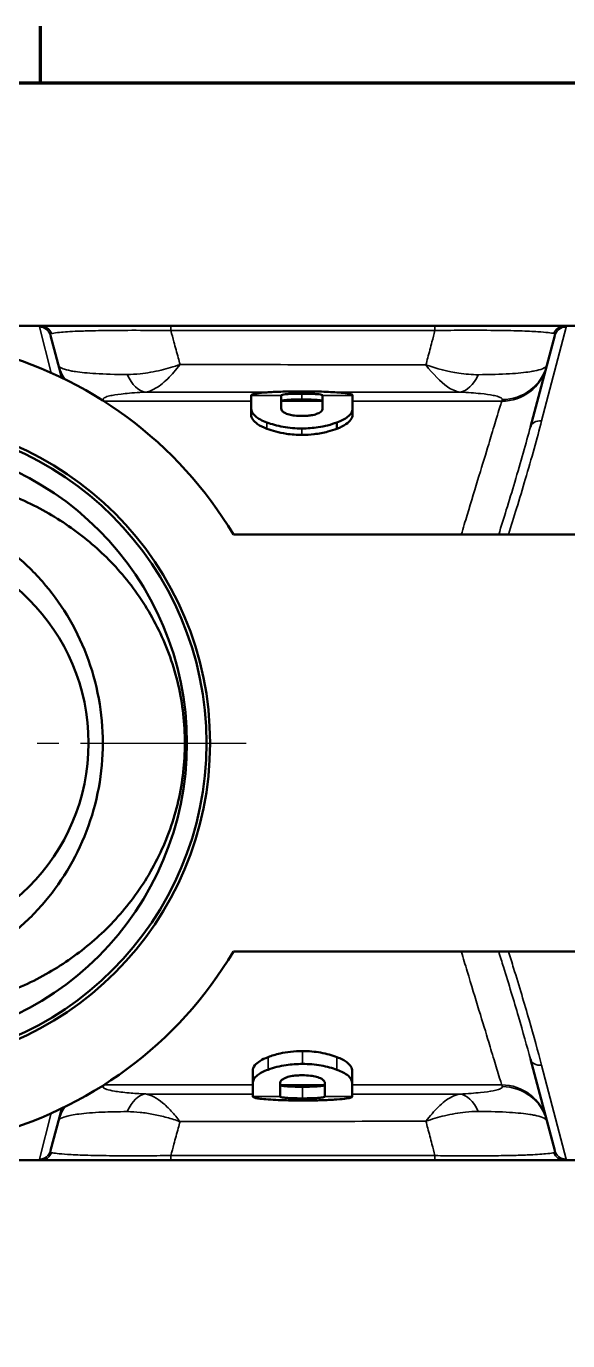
# Model space of a CAD drawing. Header units: millimetres. Extents: x 0 to 1485, y 0 to 1050.
# Drawn here: x 554.4 to 647.9, y 807.9 to 1034.7 of the extents above; entities that cross this region are included whole.
import ezdxf

# ---------------------------------------------------------------- set-up
doc = ezdxf.new("R2010")
doc.units = ezdxf.units.MM
doc.header["$LTSCALE"] = 2.5
for name, color, linetype, lineweight in [('Mittelpunktmarkierung (ISO)', 7, 'Continuous', 25), ('Rahmen (ISO)', 7, 'Continuous', 70), ('Sichtbar (ISO)', 7, 'Continuous', 50), ('Sichtbar schmal (ISO)', 7, 'Continuous', 35)]:
    doc.layers.add(name, color=color, linetype=linetype, lineweight=lineweight)

# ---------------------------------------------------------------- blocks, each defined once
blk = doc.blocks.new('Ränder Standardrahmen')
at = {"layer": 'Rahmen (ISO)'}
blk.add_line((222.75, 410), (222.75, 413.9), dxfattribs=at)
at = {"layer": 'Rahmen (ISO)', "flags": 128}
blk.add_lwpolyline([(10, 10), (10, 410), (584, 410), (584, 10), (10, 10)], dxfattribs=at)

msp = doc.modelspace()

# ---------------------------------------------------------------- linework, layer by layer
at = {"layer": 'Mittelpunktmarkierung (ISO)', "linetype": 'Continuous'}
for p, q in [((556.271, 911.024), (560.021, 911.024)), ((563.771, 911.024), (592.396, 911.024))]:
    msp.add_line(p, q, dxfattribs=at)
at = {"layer": 'Sichtbar (ISO)'}
for p, q in [((541.402, 983.024), (556.908, 983.024)), ((579.361, 983.024), (556.908, 983.024)), ((624.989, 983.024), (579.361, 983.024)), ((647.371, 983.024), (624.989, 983.024)), ((647.371, 983.024), (662.94, 983.024)), ((558.589, 981.37), (560.542, 974.08)), ((641.481, 965.613), (645.7, 981.361)), ((593.254, 971.044), (593.254, 971.021)), ((593.254, 971.021), (593.254, 968.714)), ((598.438, 971.021), (598.438, 971.026)), ((598.438, 968.778), (598.438, 971.021)), ((605.59, 971.026), (605.59, 971.021)), ((605.59, 971.021), (605.59, 968.778)), ((610.75, 971.021), (610.75, 971.045)), ((610.75, 968.715), (610.75, 971.021)), ((593.254, 968.714), (593.254, 967.671)), ((610.75, 968.715), (610.75, 967.672)), ((608.038, 966.368), (608.038, 965.28)), ((848.5, 947.024), (590.179, 947.024)), ((848.5, 875.024), (590.179, 875.024)), ((645.7, 840.687), (641.481, 856.435)), ((593.522, 852.365), (593.522, 854.453)), ((610.682, 852.364), (610.682, 854.452)), ((593.522, 852.365), (593.522, 850.03)), ((598.226, 850.03), (598.226, 852.288)), ((605.978, 852.287), (605.978, 850.03)), ((610.682, 850.03), (610.682, 852.364)), ((593.522, 850.03), (593.522, 850.007)), ((598.226, 850.027), (598.226, 850.03)), ((605.978, 850.03), (605.978, 850.027)), ((610.682, 850.006), (610.682, 850.03)), ((560.542, 847.968), (558.589, 840.678)), ((556.908, 839.024), (541.402, 839.024)), ((556.908, 839.024), (579.361, 839.024)), ((579.361, 839.024), (624.989, 839.024)), ((624.989, 839.024), (647.371, 839.024)), ((662.94, 839.024), (647.371, 839.024))]:
    msp.add_line(p, q, dxfattribs=at)
for radius in [56, 55.371, 52, 35]:
    msp.add_circle((530.146, 911.024), radius, dxfattribs=at)
for start, end in [(30.94972, 121.00272), (238.99728, 329.05028)]:
    msp.add_arc((530.146, 911.024), 70, start, end, dxfattribs=at)
for points, knots in [([(595.966, 971.555), (595.272, 971.509), (594.702, 971.454), (593.89, 971.337), (593.632, 971.279), (593.318, 971.161), (593.254, 971.102), (593.254, 971.044)], [0, 0, 0, 0, 0.27457493, 0.27457493, 0.51225387, 0.51225387, 0.73669132, 0.73669132, 0.73669132, 0.73669132]), ([(602.014, 971.738), (601.625, 971.738), (601.236, 971.736), (600.356, 971.728), (599.87, 971.72), (598.466, 971.686), (597.61, 971.653), (596.524, 971.592), (596.239, 971.574), (595.966, 971.555)], [0, 0, 0, 0, 0.11677285, 0.11677285, 0.26620394, 0.26620394, 0.55700117, 0.55700117, 0.66634792, 0.66634792, 0.66634792, 0.66634792]), ([(598.438, 971.026), (598.438, 971.069), (598.501, 971.114), (598.794, 971.183), (598.963, 971.21), (599.391, 971.254), (599.665, 971.276), (600.3, 971.307), (600.593, 971.317), (601.091, 971.327), (601.286, 971.33), (601.658, 971.333), (601.836, 971.334), (602.014, 971.334)], [0, 0, 0, 0, 0.16734226, 0.16734226, 0.28217806, 0.28217806, 0.38067982, 0.38067982, 0.45391754, 0.45391754, 0.49910271, 0.49910271, 0.53986079, 0.53986079, 0.53986079, 0.53986079]), ([(608.038, 971.557), (607.124, 971.62), (606.096, 971.67), (604.46, 971.714), (603.97, 971.724), (603.222, 971.733), (602.972, 971.735), (602.486, 971.738), (602.25, 971.738), (602.014, 971.738)], [0, 0, 0, 0, 0.36767316, 0.36767316, 0.51954728, 0.51954728, 0.5949339, 0.5949339, 0.66578942, 0.66578942, 0.66578942, 0.66578942]), ([(602.014, 971.334), (602.196, 971.334), (602.378, 971.333), (602.766, 971.33), (602.97, 971.326), (603.529, 971.313), (603.86, 971.301), (604.38, 971.271), (604.656, 971.252), (605.127, 971.199), (605.288, 971.171), (605.536, 971.104), (605.59, 971.065), (605.59, 971.026)], [0, 0, 0, 0, 0.05456793, 0.05456793, 0.11725836, 0.11725836, 0.22942919, 0.22942919, 0.31128896, 0.31128896, 0.38590147, 0.38590147, 0.48071534, 0.48071534, 0.48071534, 0.48071534]), ([(610.75, 971.045), (610.75, 971.132), (610.609, 971.22), (610.049, 971.347), (609.787, 971.39), (609.064, 971.478), (608.589, 971.52), (608.038, 971.557)], [0, 0, 0, 0, 0.33470844, 0.33470844, 0.51821764, 0.51821764, 0.73518991, 0.73518991, 0.73518991, 0.73518991]), ([(602.014, 970.331), (601.499, 970.331), (600.985, 970.325), (600.123, 970.298), (599.783, 970.28), (599.187, 970.234), (598.957, 970.207), (598.667, 970.153), (598.581, 970.129), (598.464, 970.078), (598.439, 970.051), (598.438, 970.024)], [0, 0, 0, 0, 0.15449526, 0.15449526, 0.27903207, 0.27903207, 0.40669844, 0.40669844, 0.50158884, 0.50158884, 0.6059975, 0.6059975, 0.6059975, 0.6059975]), ([(605.59, 970.024), (605.589, 970.071), (605.507, 970.12), (605.071, 970.207), (604.784, 970.235), (604.275, 970.276), (603.93, 970.295), (603.305, 970.316), (603.066, 970.322), (602.554, 970.329), (602.284, 970.331), (602.014, 970.331)], [0, 0, 0, 0, 0.18295669, 0.18295669, 0.36052543, 0.36052543, 0.61276508, 0.61276508, 0.75972443, 0.75972443, 0.91830939, 0.91830939, 0.91830939, 0.91830939]), ([(593.254, 968.714), (593.254, 968.324), (593.453, 967.888), (594.197, 967.246), (594.488, 967.049), (595.171, 966.685), (595.546, 966.52), (595.966, 966.368)], [0, 0, 0, 0, 0.41390168, 0.41390168, 0.60073016, 0.60073016, 0.77312973, 0.77312973, 0.77312973, 0.77312973]), ([(595.966, 965.28), (595.313, 965.522), (594.774, 965.792), (593.972, 966.34), (593.702, 966.606), (593.334, 967.147), (593.254, 967.419), (593.254, 967.671)], [0, 0, 0, 0, 0.26829521, 0.26829521, 0.51153502, 0.51153502, 0.77443913, 0.77443913, 0.77443913, 0.77443913]), ([(602.014, 967.486), (601.585, 967.486), (601.158, 967.505), (600.399, 967.592), (600.077, 967.651), (599.522, 967.801), (599.211, 967.908), (598.756, 968.179), (598.626, 968.304), (598.469, 968.547), (598.438, 968.665), (598.438, 968.778)], [0, 0, 0, 0, 0.12852382, 0.12852382, 0.24013178, 0.24013178, 0.34293278, 0.34293278, 0.42318346, 0.42318346, 0.4997653, 0.4997653, 0.4997653, 0.4997653]), ([(605.59, 968.778), (605.59, 968.596), (605.507, 968.399), (605.058, 968.03), (604.767, 967.909), (604.275, 967.738), (603.959, 967.659), (603.358, 967.561), (603.108, 967.533), (602.574, 967.495), (602.294, 967.486), (602.014, 967.486)], [0, 0, 0, 0, 0.19585028, 0.19585028, 0.38136624, 0.38136624, 0.61725448, 0.61725448, 0.77299325, 0.77299325, 0.9379358, 0.9379358, 0.9379358, 0.9379358]), ([(608.038, 966.368), (608.823, 966.651), (609.438, 966.972), (610.204, 967.562), (610.424, 967.812), (610.694, 968.285), (610.75, 968.507), (610.75, 968.715)], [0, 0, 0, 0, 0.32069742, 0.32069742, 0.55368175, 0.55368175, 0.7746477, 0.7746477, 0.7746477, 0.7746477]), ([(610.75, 967.672), (610.75, 967.414), (610.667, 967.137), (610.285, 966.582), (610.004, 966.311), (609.192, 965.77), (608.669, 965.512), (608.038, 965.28)], [0, 0, 0, 0, 0.26843345, 0.26843345, 0.51688684, 0.51688684, 0.77486108, 0.77486108, 0.77486108, 0.77486108]), ([(595.966, 966.368), (596.793, 966.062), (597.723, 965.794), (599.289, 965.516), (599.823, 965.447), (600.915, 965.355), (601.462, 965.334), (602.014, 965.334)], [0, 0, 0, 0, 0.34179613, 0.34179613, 0.51005264, 0.51005264, 0.67552189, 0.67552189, 0.67552189, 0.67552189]), ([(602.014, 964.225), (601.093, 964.225), (600.194, 964.287), (598.673, 964.51), (598.06, 964.638), (596.939, 964.937), (596.434, 965.103), (595.966, 965.28)], [0, 0, 0, 0, 0.27639774, 0.27639774, 0.48244405, 0.48244405, 0.67641233, 0.67641233, 0.67641233, 0.67641233]), ([(602.014, 965.334), (602.972, 965.334), (603.904, 965.399), (605.383, 965.622), (605.93, 965.735), (607.021, 966.016), (607.55, 966.186), (608.038, 966.368)], [0, 0, 0, 0, 0.28733663, 0.28733663, 0.47133404, 0.47133404, 0.67409347, 0.67409347, 0.67409347, 0.67409347]), ([(608.038, 965.28), (607.563, 965.099), (607.05, 964.93), (605.753, 964.586), (604.959, 964.433), (603.42, 964.262), (602.722, 964.225), (602.014, 964.225)], [0, 0, 0, 0, 0.19749081, 0.19749081, 0.46165202, 0.46165202, 0.67400554, 0.67400554, 0.67400554, 0.67400554]), ([(530.146, 957.882), (526.765, 957.882), (523.403, 957.602), (516.867, 956.503), (513.69, 955.684), (507.622, 953.538), (504.727, 952.208), (499.321, 949.099), (496.811, 947.318), (492.3, 943.453), (490.128, 941.225), (486.199, 936.228), (484.443, 933.458), (481.552, 927.516), (480.414, 924.336), (478.887, 917.77), (478.498, 914.384), (478.498, 907.664), (478.887, 904.278), (480.414, 897.712), (481.552, 894.532), (484.443, 888.59), (486.199, 885.82), (490.128, 880.822), (492.3, 878.594), (496.811, 874.73), (499.321, 872.949), (504.727, 869.839), (507.622, 868.51), (513.69, 866.363), (516.867, 865.544), (523.403, 864.446), (526.765, 864.166), (533.526, 864.166), (536.888, 864.446), (543.425, 865.544), (546.602, 866.363), (552.67, 868.51), (555.565, 869.839), (560.97, 872.949), (563.481, 874.73), (567.991, 878.594), (570.164, 880.822), (574.093, 885.82), (575.848, 888.59), (578.739, 894.532), (579.878, 897.712), (581.405, 904.278), (581.793, 907.664), (581.793, 914.384), (581.405, 917.77), (579.878, 924.336), (578.739, 927.516), (575.848, 933.458), (574.093, 936.228), (570.164, 941.225), (567.991, 943.453), (563.481, 947.318), (560.97, 949.099), (555.565, 952.208), (552.67, 953.538), (546.602, 955.684), (543.425, 956.503), (536.888, 957.602), (533.526, 957.882), (530.146, 957.882)], [0, 0, 0, 0, 1.0141609, 1.0141609, 2.0283217, 2.0283217, 3.0424826, 3.0424826, 4.0566434, 4.0566434, 5.0646535, 5.0646535, 6.0726636, 6.0726636, 7.0806736, 7.0806736, 8.0886837, 8.0886837, 9.0966938, 9.0966938, 10.1047038, 10.1047038, 11.1127139, 11.1127139, 12.120724, 12.120724, 13.1348848, 13.1348848, 14.1490457, 14.1490457, 15.1632065, 15.1632065, 16.1773674, 16.1773674, 17.1915283, 17.1915283, 18.2056891, 18.2056891, 19.21985, 19.21985, 20.2340108, 20.2340108, 21.2420209, 21.2420209, 22.250031, 22.250031, 23.258041, 23.258041, 24.2660511, 24.2660511, 25.2740612, 25.2740612, 26.2820712, 26.2820712, 27.2900813, 27.2900813, 28.2980914, 28.2980914, 29.3122522, 29.3122522, 30.3264131, 30.3264131, 31.340574, 31.340574, 32.3547348, 32.3547348, 32.3547348, 32.3547348]), ([(530.146, 951.764), (532.836, 951.764), (535.469, 951.429), (540.533, 950.186), (542.966, 949.278), (547.566, 946.992), (549.735, 945.612), (553.732, 942.491), (555.559, 940.749), (558.702, 937.174), (560.152, 935.223), (562.741, 930.969), (563.879, 928.665), (565.729, 923.832), (566.442, 921.297), (567.385, 916.161), (567.614, 913.56), (567.614, 908.488), (567.385, 905.886), (566.442, 900.751), (565.729, 898.216), (563.879, 893.382), (562.741, 891.079), (560.152, 886.825), (558.702, 884.874), (555.559, 881.298), (553.732, 879.556), (549.735, 876.435), (547.566, 875.055), (542.966, 872.769), (540.533, 871.862), (535.469, 870.618), (532.836, 870.283), (527.456, 870.283), (524.823, 870.618), (519.758, 871.862), (517.326, 872.769), (512.726, 875.055), (510.557, 876.435), (506.56, 879.556), (504.732, 881.298), (501.59, 884.874), (500.139, 886.825), (497.551, 891.079), (496.412, 893.382), (494.563, 898.216), (493.85, 900.751), (492.907, 905.886), (492.677, 908.488), (492.677, 913.56), (492.907, 916.161), (493.85, 921.297), (494.563, 923.832), (496.412, 928.665), (497.551, 930.969), (500.139, 935.223), (501.59, 937.174), (504.732, 940.749), (506.56, 942.491), (510.557, 945.612), (512.726, 946.992), (517.326, 949.278), (519.758, 950.186), (524.823, 951.429), (527.456, 951.764), (530.146, 951.764)], [0, 0, 0, 0, 0.8069679, 0.8069679, 1.6139359, 1.6139359, 2.4209038, 2.4209038, 3.2278718, 3.2278718, 3.9887155, 3.9887155, 4.7495593, 4.7495593, 5.5104031, 5.5104031, 6.2712469, 6.2712469, 7.0320906, 7.0320906, 7.7929344, 7.7929344, 8.5537782, 8.5537782, 9.314622, 9.314622, 10.1215899, 10.1215899, 10.9285579, 10.9285579, 11.7355258, 11.7355258, 12.5424937, 12.5424937, 13.3494617, 13.3494617, 14.1564296, 14.1564296, 14.9633976, 14.9633976, 15.7703655, 15.7703655, 16.5312093, 16.5312093, 17.292053, 17.292053, 18.0528968, 18.0528968, 18.8137406, 18.8137406, 19.5745844, 19.5745844, 20.3354282, 20.3354282, 21.0962719, 21.0962719, 21.8571157, 21.8571157, 22.6640836, 22.6640836, 23.4710516, 23.4710516, 24.2780195, 24.2780195, 25.0849875, 25.0849875, 25.0849875, 25.0849875]), ([(596.162, 856.815), (596.788, 857.052), (597.478, 857.267), (598.815, 857.569), (599.419, 857.671), (600.728, 857.816), (601.416, 857.851), (602.114, 857.851)], [0, 0, 0, 0, 0.25895845, 0.25895845, 0.45505282, 0.45505282, 0.66426351, 0.66426351, 0.66426351, 0.66426351]), ([(602.114, 857.851), (603.198, 857.851), (604.242, 857.765), (606.301, 857.402), (607.236, 857.128), (608.066, 856.814)], [0, 0, 0, 0, 0.32511525, 0.32511525, 0.66842558, 0.66842558, 0.66842558, 0.66842558]), ([(593.522, 854.453), (593.522, 854.75), (593.632, 855.073), (594.099, 855.652), (594.383, 855.899), (595.145, 856.382), (595.613, 856.609), (596.162, 856.815)], [0, 0, 0, 0, 0.30511482, 0.30511482, 0.53081097, 0.53081097, 0.75720187, 0.75720187, 0.75720187, 0.75720187]), ([(602.114, 855.637), (601.148, 855.637), (600.209, 855.571), (598.741, 855.351), (598.209, 855.243), (597.151, 854.975), (596.637, 854.814), (596.162, 854.64)], [0, 0, 0, 0, 0.28969512, 0.28969512, 0.46844692, 0.46844692, 0.66463251, 0.66463251, 0.66463251, 0.66463251]), ([(608.066, 854.64), (607.256, 854.935), (606.346, 855.192), (604.81, 855.46), (604.284, 855.527), (603.204, 855.616), (602.661, 855.637), (602.114, 855.637)], [0, 0, 0, 0, 0.33395281, 0.33395281, 0.49990761, 0.49990761, 0.66400572, 0.66400572, 0.66400572, 0.66400572]), ([(608.066, 856.814), (608.784, 856.545), (609.353, 856.242), (610.089, 855.678), (610.311, 855.434), (610.615, 854.936), (610.682, 854.686), (610.682, 854.452)], [0, 0, 0, 0, 0.29570906, 0.29570906, 0.51679923, 0.51679923, 0.75714408, 0.75714408, 0.75714408, 0.75714408]), ([(596.162, 854.64), (595.387, 854.361), (594.783, 854.045), (594.044, 853.471), (593.834, 853.232), (593.576, 852.779), (593.522, 852.566), (593.522, 852.365)], [0, 0, 0, 0, 0.31824871, 0.31824871, 0.54269206, 0.54269206, 0.75619554, 0.75619554, 0.75619554, 0.75619554]), ([(598.226, 852.288), (598.226, 852.485), (598.316, 852.699), (598.794, 853.089), (599.095, 853.221), (599.647, 853.414), (599.985, 853.498), (600.631, 853.603), (600.904, 853.634), (601.492, 853.676), (601.803, 853.686), (602.114, 853.686)], [0, 0, 0, 0, 0.21283129, 0.21283129, 0.40347142, 0.40347142, 0.61991398, 0.61991398, 0.76609673, 0.76609673, 0.92378685, 0.92378685, 0.92378685, 0.92378685]), ([(602.114, 853.686), (602.579, 853.686), (603.043, 853.664), (603.869, 853.567), (604.22, 853.501), (604.823, 853.334), (605.16, 853.216), (605.643, 852.922), (605.78, 852.789), (605.945, 852.532), (605.978, 852.407), (605.978, 852.287)], [0, 0, 0, 0, 0.13967229, 0.13967229, 0.26196221, 0.26196221, 0.37418094, 0.37418094, 0.45907701, 0.45907701, 0.5401766, 0.5401766, 0.5401766, 0.5401766]), ([(610.682, 852.364), (610.682, 852.75), (610.487, 853.181), (609.757, 853.806), (609.477, 853.994), (608.824, 854.34), (608.466, 854.496), (608.066, 854.64)], [0, 0, 0, 0, 0.40936447, 0.40936447, 0.58889222, 0.58889222, 0.75361797, 0.75361797, 0.75361797, 0.75361797]), ([(598.227, 852.024), (598.238, 851.973), (598.334, 851.921), (598.804, 851.831), (599.098, 851.802), (599.676, 851.757), (600.048, 851.738), (600.992, 851.707), (601.551, 851.701), (602.114, 851.701)], [0, 0, 0, 0, 0.19543645, 0.19543645, 0.37269484, 0.37269484, 0.59828354, 0.59828354, 0.87564633, 0.87564633, 0.87564633, 0.87564633]), ([(602.114, 851.701), (602.667, 851.701), (603.218, 851.707), (604.151, 851.736), (604.521, 851.755), (605.11, 851.801), (605.391, 851.83), (605.867, 851.919), (605.966, 851.972), (605.977, 852.024)], [0, 0, 0, 0, 0.16599444, 0.16599444, 0.30182963, 0.30182963, 0.41519129, 0.41519129, 0.54876818, 0.54876818, 0.54876818, 0.54876818]), ([(593.522, 850.007), (593.522, 849.921), (593.663, 849.835), (594.224, 849.71), (594.486, 849.668), (595.186, 849.583), (595.639, 849.542), (596.162, 849.505)], [0, 0, 0, 0, 0.32912032, 0.32912032, 0.50963847, 0.50963847, 0.72148582, 0.72148582, 0.72148582, 0.72148582]), ([(596.162, 849.505), (597.374, 849.424), (598.5, 849.383), (599.796, 849.349), (600.259, 849.34), (600.968, 849.331), (601.205, 849.329), (601.666, 849.327), (601.89, 849.326), (602.114, 849.326)], [0, 0, 0, 0, 0.47829921, 0.47829921, 0.73573583, 0.73573583, 0.86406391, 0.86406391, 0.98452616, 0.98452616, 0.98452616, 0.98452616]), ([(602.114, 849.694), (601.905, 849.694), (601.697, 849.695), (601.257, 849.7), (601.027, 849.703), (600.405, 849.718), (600.038, 849.732), (599.469, 849.766), (599.184, 849.787), (598.696, 849.844), (598.53, 849.874), (598.279, 849.945), (598.226, 849.986), (598.226, 850.027)], [0, 0, 0, 0, 0.06250425, 0.06250425, 0.13298821, 0.13298821, 0.25750686, 0.25750686, 0.34747845, 0.34747845, 0.43018122, 0.43018122, 0.53379338, 0.53379338, 0.53379338, 0.53379338]), ([(605.978, 850.027), (605.978, 849.98), (605.909, 849.932), (605.59, 849.857), (605.405, 849.828), (604.935, 849.78), (604.633, 849.756), (603.944, 849.723), (603.631, 849.713), (603.098, 849.702), (602.891, 849.699), (602.493, 849.695), (602.303, 849.694), (602.114, 849.694)], [0, 0, 0, 0, 0.18033735, 0.18033735, 0.3051747, 0.3051747, 0.41305526, 0.41305526, 0.49180877, 0.49180877, 0.54033559, 0.54033559, 0.58400332, 0.58400332, 0.58400332, 0.58400332]), ([(602.114, 849.326), (602.498, 849.326), (602.881, 849.328), (603.744, 849.336), (604.217, 849.343), (605.577, 849.375), (606.406, 849.407), (607.484, 849.466), (607.781, 849.484), (608.066, 849.504)], [0, 0, 0, 0, 0.11522857, 0.11522857, 0.26074553, 0.26074553, 0.54131423, 0.54131423, 0.65521463, 0.65521463, 0.65521463, 0.65521463]), ([(608.066, 849.504), (608.721, 849.548), (609.26, 849.6), (610.052, 849.714), (610.308, 849.772), (610.619, 849.889), (610.682, 849.948), (610.682, 850.006)], [0, 0, 0, 0, 0.26003589, 0.26003589, 0.49717371, 0.49717371, 0.72085578, 0.72085578, 0.72085578, 0.72085578])]:
    msp.add_open_spline(points, degree=3, knots=knots, dxfattribs=at)
for points in [[(598.438, 970.024), (598.438, 970.023), (598.438, 970.023), (598.438, 970.022)], [(605.59, 970.023), (605.59, 970.023), (605.59, 970.023), (605.59, 970.024)], [(598.226, 852.034), (598.226, 852.03), (598.226, 852.027), (598.227, 852.024)], [(605.977, 852.024), (605.978, 852.027), (605.978, 852.03), (605.978, 852.033)]]:
    msp.add_open_spline(points, degree=3, dxfattribs=at)
at = {"layer": 'Sichtbar schmal (ISO)'}
for p, q in [((558.719, 974.927), (556.657, 982.847)), ((647.632, 982.838), (643.412, 966.627)), ((602.014, 971.334), (602.014, 970.331)), ((567.766, 970.055), (567.691, 970.338)), ((567.815, 970.024), (593.254, 970.024)), ((593.254, 971.021), (598.438, 971.021)), ((598.438, 970.024), (605.59, 970.024)), ((605.59, 971.021), (610.75, 971.021)), ((610.75, 970.024), (636.518, 970.024)), ((636.6, 970.329), (636.518, 970.024)), ((595.966, 966.368), (595.966, 965.28)), ((602.014, 965.334), (602.014, 964.225)), ((602.114, 855.637), (602.114, 857.851)), ((596.162, 854.64), (596.162, 856.815)), ((608.066, 854.64), (608.066, 856.814)), ((643.412, 855.421), (647.632, 839.21)), ((567.691, 851.71), (567.766, 851.992)), ((567.815, 852.024), (593.522, 852.024)), ((598.227, 852.024), (605.977, 852.024)), ((602.114, 849.694), (602.114, 851.701)), ((610.682, 852.024), (636.518, 852.024)), ((636.518, 852.024), (636.6, 851.718)), ((593.522, 850.03), (598.226, 850.03)), ((605.978, 850.03), (610.682, 850.03)), ((556.657, 839.2), (558.719, 847.121))]:
    msp.add_line(p, q, dxfattribs=at)
for centre, major_axis, ratio, start_param, end_param in [((556.657, 980.852), (1.932, 0.518), 0.997298, 0, 1.3096726), ((556.908, 981.024), (0, 2), 0.991829, 5.0591174, 6.2831853), ((579.361, 981.024), (0, 2), 0.0002405, 0, 0.9286157), ((624.989, 981.024), (0, 2), 0.0002363, 6.2831851, 7.2030863), ((647.371, 981.024), (0, 2), 0.9915613, 0, 1.2214623), ((647.632, 980.843), (-1.932, 0.518), 0.9971527, 4.9734764, 6.2831853), ((567.69, 978.313), (-7.727, -2.071), 0.996751, 0, 0.3357867), ((567.774, 978), (-7.727, -2.071), 0.9967509, 0, 0.2766566), ((636.517, 977.999), (7.727, -2.071), 0.9967019, 4.973404, 6.2831853), ((636.599, 978.305), (7.727, -2.071), 0.9967018, 4.9734373, 6.2831853), ((574.983, 979.576), (0.389, -7.991), 0.5266282, 5.3516567, 6.1914437), ((629.321, 979.579), (-0.39, -7.99), 0.5286497, 0.0924219, 0.925854), ((567.69, 978.313), (7.727, 2.071), 0.996751, 4.4032947, 4.4514761), ((643.412, 965.095), (-1.932, 0.518), 0.7546335, 4.9119023, 6.2831853), ((643.412, 856.952), (-1.932, -0.518), 0.7546335, 0, 1.371283), ((567.69, 843.734), (-7.727, 2.071), 0.996751, 4.9733019, 5.0214833), ((636.517, 844.048), (7.727, 2.071), 0.9967019, 0, 1.3097813), ((636.599, 843.743), (7.727, 2.071), 0.9967018, 0, 1.309748), ((574.983, 842.472), (0.389, 7.991), 0.5266282, 0.0917416, 0.9315286), ((629.321, 842.469), (-0.39, 7.99), 0.5286497, 5.3573313, 6.1907635), ((567.69, 843.734), (-7.727, 2.071), 0.996751, 5.9473986, 6.2831853), ((567.774, 844.048), (-7.727, 2.071), 0.9967509, 6.0065287, 6.2831853), ((556.657, 841.195), (1.932, -0.518), 0.997298, 4.9735127, 6.2831853), ((556.908, 841.024), (0, -2), 0.991829, 0, 1.2240679), ((579.361, 841.024), (0, -2), 0.0002405, 5.3545693, 6.2831848), ((624.989, 841.024), (0, -2), 0.0002363, 5.363284, 6.283185), ((647.371, 841.024), (0, -2), 0.9915613, 5.061723, 6.2831853), ((647.632, 841.204), (-1.932, -0.518), 0.9971527, 0, 1.3097089)]:
    msp.add_ellipse(centre, major_axis=major_axis, ratio=ratio, start_param=start_param, end_param=end_param, dxfattribs=at)
for points, knots in [([(556.908, 983.024), (556.805, 983.024), (556.735, 983.009), (556.653, 982.95), (556.642, 982.906), (556.657, 982.847)], [0, 0, 0, 0, 0.24178215, 0.24178215, 0.48356431, 0.48356431, 0.48356431, 0.48356431]), ([(647.632, 982.838), (647.648, 982.9), (647.637, 982.946), (647.552, 983.008), (647.479, 983.024), (647.371, 983.024)], [0, 0, 0, 0, 0.24820987, 0.24820987, 0.49641974, 0.49641974, 0.49641974, 0.49641974]), ([(558.589, 981.37), (558.566, 981.454), (558.569, 981.524), (558.628, 981.635), (558.686, 981.677), (558.774, 981.703)], [-0.48356431, -0.48356431, -0.48356431, -0.48356431, -0.24178215, -0.24178215, 0, 0, 0, 0]), ([(558.774, 981.703), (558.822, 981.718), (558.877, 981.733), (559.205, 981.807), (559.607, 981.865), (560.926, 981.994), (561.982, 982.061), (564.122, 982.148), (564.982, 982.175), (567.114, 982.224), (568.462, 982.245), (571.674, 982.271), (573.582, 982.272), (576.826, 982.252), (578.099, 982.239), (579.36, 982.222)], [-3.4866217, -3.4866217, -3.4866217, -3.4866217, -3.3545535, -3.3545535, -2.8041829, -2.8041829, -2.0319686, -2.0319686, -1.6024266, -1.6024266, -1.0619498, -1.0619498, -0.4084422, -0.4084422, 0, 0, 0, 0]), ([(579.36, 982.222), (586.965, 982.224), (594.57, 982.226), (609.779, 982.231), (617.384, 982.233), (624.989, 982.236)], [-4.5628576, -4.5628576, -4.5628576, -4.5628576, -2.2814288, -2.2814288, 0, 0, 0, 0]), ([(580.959, 976.374), (580.855, 976.757), (580.75, 977.14), (580.645, 977.523), (580.395, 978.439), (580.144, 979.356), (579.716, 980.922), (579.538, 981.572), (579.36, 982.222)], [0.55534703, 0.55534703, 0.55534703, 0.55534703, 0.70201352, 0.70201352, 0.70201352, 1.05302029, 1.05302029, 1.30168554, 1.30168554, 1.30168554, 1.30168554]), ([(624.989, 982.236), (624.817, 981.582), (624.646, 980.928), (624.234, 979.358), (623.993, 978.442), (623.752, 977.525), (623.645, 977.116), (623.538, 976.707), (623.431, 976.298)], [0.10139976, 0.10139976, 0.10139976, 0.10139976, 0.35364818, 0.35364818, 0.70729635, 0.70729635, 0.70729635, 0.86501075, 0.86501075, 0.86501075, 0.86501075]), ([(624.989, 982.236), (626.462, 982.255), (627.948, 982.269), (631.5, 982.285), (633.518, 982.279), (636.928, 982.24), (638.355, 982.211), (640.844, 982.134), (641.887, 982.086), (644.209, 981.94), (645.114, 981.828), (645.508, 981.708)], [-3.4781503, -3.4781503, -3.4781503, -3.4781503, -3.0011428, -3.0011428, -2.2999228, -2.2999228, -1.68387, -1.68387, -1.0678172, -1.0678172, 0, 0, 0, 0]), ([(645.508, 981.708), (645.6, 981.681), (645.659, 981.638), (645.722, 981.522), (645.724, 981.449), (645.7, 981.361)], [-0.49641974, -0.49641974, -0.49641974, -0.49641974, -0.24820987, -0.24820987, 0, 0, 0, 0]), ([(571.838, 974.644), (569.775, 974.647), (567.92, 974.701), (564.987, 974.879), (563.817, 974.998), (562.893, 975.139), (562.591, 975.185), (562.316, 975.233), (561.518, 975.393), (561.083, 975.513), (560.274, 975.828), (560.02, 976.031), (559.963, 976.243)], [0, 0, 0, 0, 0.4796645, 0.4796645, 0.9238767, 0.9238767, 0.9238767, 1.0689108, 1.0689108, 1.3858151, 1.3858151, 1.8477534, 1.8477534, 1.8477534, 1.8477534]), ([(580.959, 976.374), (579.873, 975.999), (578.783, 975.673), (576.479, 975.11), (575.266, 974.89), (573.315, 974.685), (572.571, 974.643), (571.838, 974.644)], [-0.00183536, -0.00183536, -0.00183536, -0.00183536, 0.24006912, 0.24006912, 0.51265089, 0.51265089, 0.6830145, 0.6830145, 0.6830145, 0.6830145]), ([(574.985, 971.6), (575.468, 971.67), (575.958, 971.841), (577.239, 972.504), (578.032, 973.126), (579.539, 974.614), (580.251, 975.445), (580.959, 976.374)], [-0.6830145, -0.6830145, -0.6830145, -0.6830145, -0.51265089, -0.51265089, -0.24006912, -0.24006912, 0.00183536, 0.00183536, 0.00183536, 0.00183536]), ([(623.431, 976.298), (623.183, 976.299), (622.936, 976.299), (615.847, 976.312), (609.005, 976.324), (602.162, 976.336), (595.32, 976.348), (588.478, 976.36), (581.411, 976.373), (581.185, 976.373), (580.959, 976.374)], [1.9784589, 1.9784589, 1.9784589, 1.9784589, 2.0526311, 2.0526311, 4.1052623, 4.1052623, 4.1052623, 6.1578934, 6.1578934, 6.2255685, 6.2255685, 6.2255685, 6.2255685]), ([(632.463, 974.611), (631.368, 974.608), (630.248, 974.7), (627.241, 975.151), (625.334, 975.648), (623.431, 976.298)], [0, 0, 0, 0, 0.25472061, 0.25472061, 0.67896625, 0.67896625, 0.67896625, 0.67896625]), ([(623.431, 976.298), (624.67, 974.681), (625.911, 973.37), (627.873, 972.037), (628.605, 971.709), (629.323, 971.604)], [-0.67896625, -0.67896625, -0.67896625, -0.67896625, -0.25472061, -0.25472061, 0, 0, 0, 0]), ([(644.327, 976.234), (644.27, 976.022), (644.016, 975.817), (643.206, 975.499), (642.767, 975.377), (641.968, 975.215), (641.699, 975.167), (641.405, 975.122), (640.477, 974.978), (639.301, 974.856), (636.363, 974.673), (634.518, 974.616), (632.463, 974.611)], [0, 0, 0, 0, 0.4634151, 0.4634151, 0.7847051, 0.7847051, 0.9268301, 0.9268301, 0.9268301, 1.3754603, 1.3754603, 1.8536603, 1.8536603, 1.8536603, 1.8536603]), ([(567.691, 970.338), (567.659, 970.457), (567.76, 970.579), (568.189, 970.779), (568.436, 970.86), (568.909, 970.974), (569.075, 971.01), (569.258, 971.045), (569.821, 971.152), (570.552, 971.255), (572.424, 971.446), (573.627, 971.534), (574.985, 971.6)], [-1.8477534, -1.8477534, -1.8477534, -1.8477534, -1.3858151, -1.3858151, -1.0689108, -1.0689108, -0.9238767, -0.9238767, -0.9238767, -0.4796645, -0.4796645, 0, 0, 0, 0]), ([(574.985, 971.6), (577.197, 971.6), (579.408, 971.6), (586.645, 971.601), (591.669, 971.601), (596.694, 971.601)], [-6.8213475, -6.8213475, -6.8213475, -6.8213475, -6.1578934, -6.1578934, -4.6504075, -4.6504075, -4.6504075, -4.6504075]), ([(607.322, 971.602), (612.439, 971.602), (617.555, 971.603), (624.889, 971.603), (627.106, 971.603), (629.323, 971.604)], [-3.5876342, -3.5876342, -3.5876342, -3.5876342, -2.0526311, -2.0526311, -1.3875398, -1.3875398, -1.3875398, -1.3875398]), ([(629.323, 971.604), (630.674, 971.538), (631.871, 971.449), (633.745, 971.257), (634.479, 971.153), (635.043, 971.044), (635.221, 971.009), (635.383, 970.974), (635.856, 970.859), (636.104, 970.776), (636.532, 970.573), (636.632, 970.45), (636.6, 970.329)], [-1.8536603, -1.8536603, -1.8536603, -1.8536603, -1.3754603, -1.3754603, -0.9268301, -0.9268301, -0.9268301, -0.7847051, -0.7847051, -0.4634151, -0.4634151, 0, 0, 0, 0]), ([(636.518, 970.024), (636.416, 969.688), (636.171, 968.884), (635.52, 966.739), (635.179, 965.617), (634.619, 963.773), (634.45, 963.215), (634.271, 962.625), (633.783, 961.019), (633.221, 959.168), (631.971, 955.054), (631.284, 952.792), (630.222, 949.295), (629.882, 948.174), (629.533, 947.024)], [0, 0, 0, 0, 1.457721, 1.457721, 2.5014226, 2.5014226, 2.915442, 2.915442, 2.915442, 4.0415054, 4.0415054, 5.1675632, 5.1675632, 5.6737966, 5.6737966, 5.6737966, 5.6737966]), ([(637.68, 947.023), (638.164, 948.55), (638.632, 950.05), (639.612, 953.237), (640.117, 954.915), (640.597, 956.541), (641.137, 958.372), (641.645, 960.137), (642.585, 963.508), (643.019, 965.114), (643.412, 966.627)], [0.2435799, 0.2435799, 0.2435799, 0.2435799, 0.7730172, 0.7730172, 1.3912898, 1.3912898, 1.3912898, 2.0869347, 2.0869347, 2.7825796, 2.7825796, 2.7825796, 2.7825796]), ([(641.481, 965.613), (641.1, 964.194), (640.683, 962.682), (639.778, 959.492), (639.29, 957.814), (638.771, 956.067), (638.31, 954.514), (637.824, 952.907), (636.893, 949.876), (636.454, 948.464), (636.001, 947.023)], [-2.7825796, -2.7825796, -2.7825796, -2.7825796, -2.0869347, -2.0869347, -1.3912898, -1.3912898, -1.3912898, -0.7730172, -0.7730172, -0.2557745, -0.2557745, -0.2557745, -0.2557745]), ([(629.533, 875.024), (629.882, 873.873), (630.222, 872.753), (631.285, 869.255), (631.971, 866.993), (633.221, 862.88), (633.783, 861.029), (634.271, 859.423), (634.45, 858.832), (634.619, 858.274), (635.179, 856.431), (635.52, 855.309), (636.171, 853.164), (636.416, 852.36), (636.518, 852.024)], [0.1570442, 0.1570442, 0.1570442, 0.1570442, 0.6632967, 0.6632967, 1.7893558, 1.7893558, 2.9154206, 2.9154206, 2.9154206, 3.3294412, 3.3294412, 4.3731309, 4.3731309, 5.8308411, 5.8308411, 5.8308411, 5.8308411]), ([(636.001, 875.024), (636.282, 874.129), (636.558, 873.245), (637.755, 869.383), (638.619, 866.52), (640.181, 861.169), (640.878, 858.684), (641.481, 856.435)], [-2.5268043, -2.5268043, -2.5268043, -2.5268043, -2.2057231, -2.2057231, -1.1028641, -1.1028641, 0, 0, 0, 0]), ([(643.412, 855.421), (642.788, 857.819), (642.064, 860.451), (640.44, 866.076), (639.54, 869.068), (638.283, 873.111), (637.985, 874.062), (637.68, 875.024)], [0, 0, 0, 0, 1.1028641, 1.1028641, 2.2057231, 2.2057231, 2.5389989, 2.5389989, 2.5389989, 2.5389989]), ([(574.985, 850.448), (573.946, 850.498), (572.995, 850.562), (571.13, 850.724), (570.288, 850.827), (569.046, 851.034), (568.612, 851.135), (567.983, 851.344), (567.794, 851.452), (567.687, 851.611), (567.678, 851.66), (567.691, 851.71)], [-1.8477534, -1.8477534, -1.8477534, -1.8477534, -1.4806156, -1.4806156, -1.0153198, -1.0153198, -0.6069059, -0.6069059, -0.1910501, -0.1910501, 0, 0, 0, 0]), ([(636.6, 851.718), (636.632, 851.597), (636.532, 851.475), (636.104, 851.271), (635.856, 851.189), (635.383, 851.074), (635.221, 851.039), (635.043, 851.004), (634.479, 850.895), (633.745, 850.79), (631.871, 850.598), (630.674, 850.51), (629.323, 850.444)], [-1.8536603, -1.8536603, -1.8536603, -1.8536603, -1.3902452, -1.3902452, -1.0689666, -1.0689666, -0.9268302, -0.9268302, -0.9268302, -0.4782034, -0.4782034, 0, 0, 0, 0]), ([(580.959, 845.674), (580.458, 846.331), (579.955, 846.94), (578.95, 848.035), (578.448, 848.521), (577.95, 848.934), (577.451, 849.348), (576.953, 849.691), (575.963, 850.205), (575.471, 850.377), (574.985, 850.448)], [-0.68484986, -0.68484986, -0.68484986, -0.68484986, -0.5136374, -0.5136374, -0.34242493, -0.34242493, -0.34242493, -0.17121247, -0.17121247, 0, 0, 0, 0]), ([(593.522, 850.446), (589.554, 850.447), (585.587, 850.447), (579.408, 850.447), (577.197, 850.447), (574.985, 850.448)], [-3.2428609, -3.2428609, -3.2428609, -3.2428609, -2.0526311, -2.0526311, -1.3891771, -1.3891771, -1.3891771, -1.3891771]), ([(629.323, 850.444), (627.106, 850.444), (624.889, 850.444), (618.675, 850.445), (614.679, 850.445), (610.682, 850.445)], [-6.8229848, -6.8229848, -6.8229848, -6.8229848, -6.1578934, -6.1578934, -4.9588636, -4.9588636, -4.9588636, -4.9588636]), ([(629.323, 850.444), (628.847, 850.374), (628.365, 850.207), (627.104, 849.555), (626.321, 848.944), (624.835, 847.482), (624.132, 846.664), (623.431, 845.749)], [-0.67712548, -0.67712548, -0.67712548, -0.67712548, -0.5083091, -0.5083091, -0.23820288, -0.23820288, 0.00184076, 0.00184076, 0.00184076, 0.00184076]), ([(559.963, 845.805), (559.986, 845.892), (560.043, 845.978), (560.339, 846.246), (560.712, 846.419), (561.823, 846.732), (562.553, 846.872), (564.568, 847.131), (565.902, 847.241), (568.799, 847.369), (570.259, 847.401), (571.838, 847.403)], [0, 0, 0, 0, 0.1910501, 0.1910501, 0.6069059, 0.6069059, 1.0153198, 1.0153198, 1.4806156, 1.4806156, 1.8477534, 1.8477534, 1.8477534, 1.8477534]), ([(571.838, 847.403), (572.575, 847.404), (573.323, 847.363), (574.831, 847.203), (575.592, 847.086), (576.353, 846.936), (577.115, 846.787), (577.882, 846.604), (579.42, 846.18), (580.191, 845.939), (580.959, 845.674)], [0, 0, 0, 0, 0.17121247, 0.17121247, 0.34242493, 0.34242493, 0.34242493, 0.5136374, 0.5136374, 0.68484986, 0.68484986, 0.68484986, 0.68484986]), ([(623.431, 845.749), (624.507, 846.117), (625.588, 846.436), (627.87, 846.986), (629.07, 847.201), (631.001, 847.399), (631.737, 847.439), (632.463, 847.437)], [-0.00184076, -0.00184076, -0.00184076, -0.00184076, 0.23820288, 0.23820288, 0.5083091, 0.5083091, 0.67712548, 0.67712548, 0.67712548, 0.67712548]), ([(632.463, 847.437), (634.518, 847.431), (636.363, 847.374), (639.301, 847.192), (640.477, 847.07), (641.405, 846.926), (641.699, 846.88), (641.968, 846.832), (642.767, 846.671), (643.206, 846.548), (644.016, 846.23), (644.27, 846.026), (644.327, 845.814)], [0, 0, 0, 0, 0.4782034, 0.4782034, 0.9268302, 0.9268302, 0.9268302, 1.0689666, 1.0689666, 1.3902452, 1.3902452, 1.8536603, 1.8536603, 1.8536603, 1.8536603]), ([(579.36, 839.826), (579.538, 840.476), (579.716, 841.125), (580.144, 842.691), (580.395, 843.608), (580.645, 844.525), (580.75, 844.908), (580.855, 845.291), (580.959, 845.674)], [0.10234151, 0.10234151, 0.10234151, 0.10234151, 0.35100676, 0.35100676, 0.70201352, 0.70201352, 0.70201352, 0.84868002, 0.84868002, 0.84868002, 0.84868002]), ([(580.959, 845.674), (581.185, 845.674), (581.411, 845.675), (588.478, 845.687), (595.32, 845.7), (602.162, 845.712), (609.005, 845.724), (615.847, 845.736), (622.936, 845.748), (623.183, 845.749), (623.431, 845.749)], [1.9849561, 1.9849561, 1.9849561, 1.9849561, 2.0526311, 2.0526311, 4.1052623, 4.1052623, 4.1052623, 6.1578934, 6.1578934, 6.2320657, 6.2320657, 6.2320657, 6.2320657]), ([(623.431, 845.749), (623.538, 845.34), (623.645, 844.931), (623.752, 844.523), (623.993, 843.606), (624.234, 842.689), (624.646, 841.119), (624.817, 840.466), (624.989, 839.812)], [0.54958195, 0.54958195, 0.54958195, 0.54958195, 0.70729635, 0.70729635, 0.70729635, 1.06094453, 1.06094453, 1.31319294, 1.31319294, 1.31319294, 1.31319294]), ([(558.774, 840.344), (558.686, 840.371), (558.628, 840.412), (558.569, 840.524), (558.566, 840.594), (558.589, 840.678)], [-0.48356431, -0.48356431, -0.48356431, -0.48356431, -0.24178215, -0.24178215, 0, 0, 0, 0]), ([(579.36, 839.826), (577.747, 839.804), (576.118, 839.789), (572.496, 839.775), (570.535, 839.782), (567.208, 839.82), (565.806, 839.849), (563.362, 839.925), (562.337, 839.972), (560.049, 840.115), (559.158, 840.226), (558.774, 840.344)], [-3.4856843, -3.4856843, -3.4856843, -3.4856843, -2.9631972, -2.9631972, -2.2774361, -2.2774361, -1.6684278, -1.6684278, -1.0594195, -1.0594195, 0, 0, 0, 0]), ([(624.989, 839.812), (617.384, 839.814), (609.779, 839.817), (594.57, 839.821), (586.965, 839.824), (579.36, 839.826)], [-4.5628576, -4.5628576, -4.5628576, -4.5628576, -2.2814288, -2.2814288, 0, 0, 0, 0]), ([(645.508, 840.339), (645.457, 840.324), (645.397, 840.308), (645.058, 840.233), (644.652, 840.175), (643.33, 840.045), (642.275, 839.978), (640.14, 839.89), (639.28, 839.863), (637.155, 839.813), (635.814, 839.791), (632.621, 839.765), (630.727, 839.763), (627.506, 839.783), (626.242, 839.795), (624.989, 839.812)], [-3.4791335, -3.4791335, -3.4791335, -3.4791335, -3.339751, -3.339751, -2.7913873, -2.7913873, -2.0218846, -2.0218846, -1.5926688, -1.5926688, -1.0546872, -1.0546872, -0.4056489, -0.4056489, 0, 0, 0, 0]), ([(645.7, 840.687), (645.724, 840.599), (645.722, 840.526), (645.659, 840.41), (645.6, 840.367), (645.508, 840.339)], [-0.49641974, -0.49641974, -0.49641974, -0.49641974, -0.24820987, -0.24820987, 0, 0, 0, 0]), ([(556.657, 839.2), (556.642, 839.141), (556.653, 839.097), (556.735, 839.038), (556.805, 839.024), (556.908, 839.024)], [0, 0, 0, 0, 0.24178215, 0.24178215, 0.48356431, 0.48356431, 0.48356431, 0.48356431]), ([(647.371, 839.024), (647.479, 839.024), (647.552, 839.039), (647.637, 839.101), (647.648, 839.148), (647.632, 839.21)], [0, 0, 0, 0, 0.24820987, 0.24820987, 0.49641974, 0.49641974, 0.49641974, 0.49641974])]:
    msp.add_open_spline(points, degree=3, knots=knots, dxfattribs=at)

# ---------------------------------------------------------------- block references
at = {"xscale": 2.5, "yscale": 2.5, "zscale": 2.5}
msp.add_blockref('Ränder Standardrahmen', (0, 0), dxfattribs=at)

doc.saveas('drawing.dxf')
